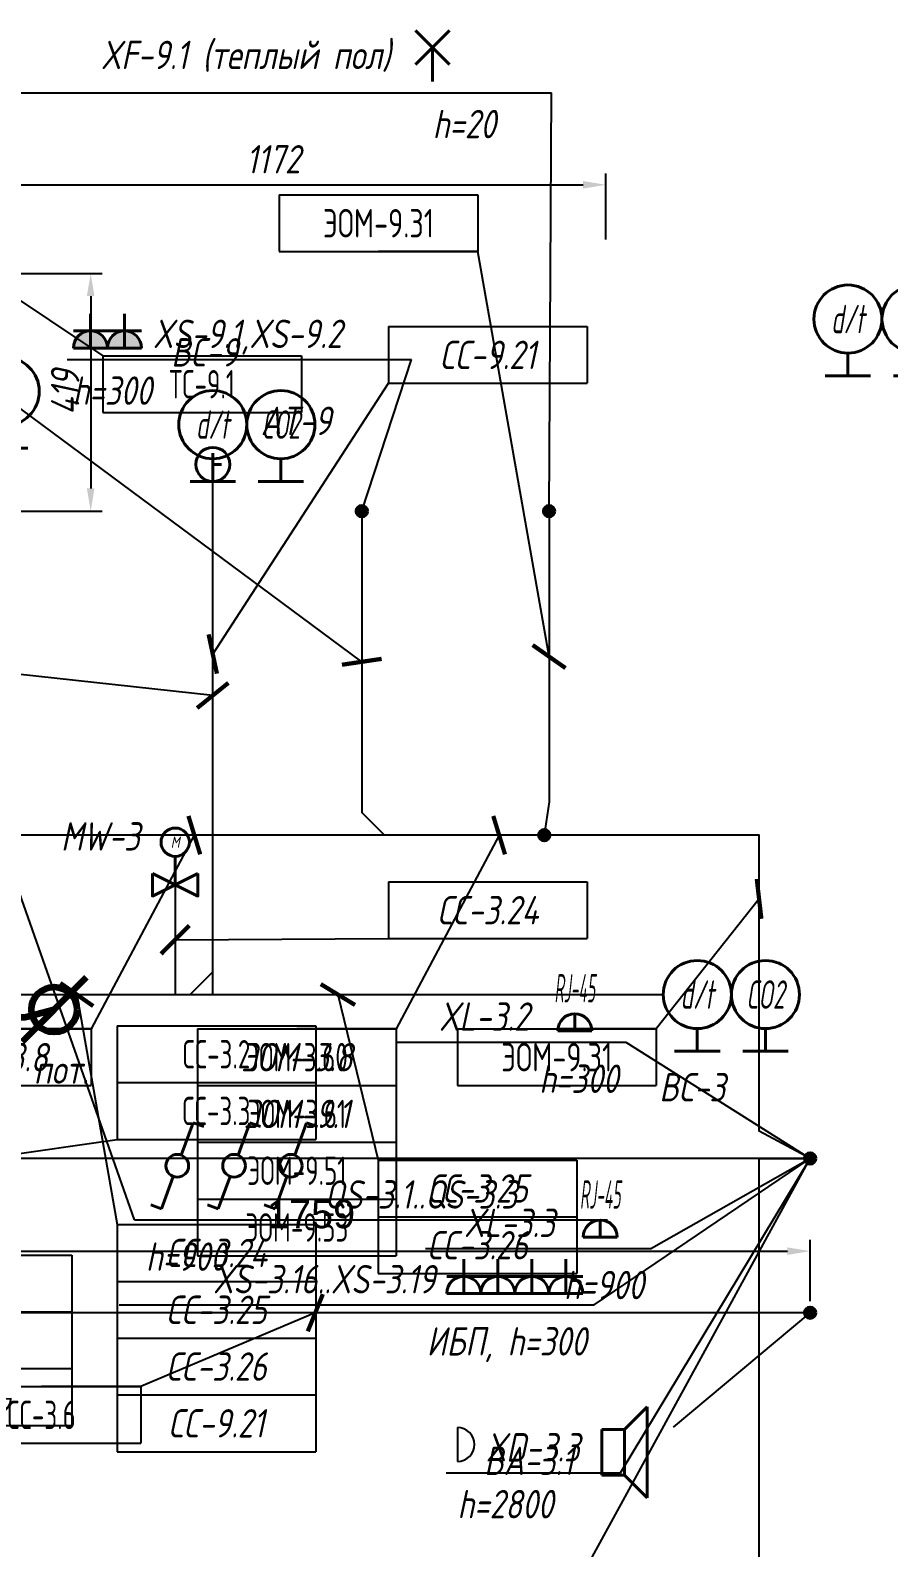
# Model space of a CAD drawing. Header units: millimetres. Extents: x -14566 to 16488, y -7315 to 17206.
# Drawn here: x 7417 to 8930, y 11954 to 14627 of the extents above; entities that cross this region are included whole.
import ezdxf
from ezdxf.enums import TextEntityAlignment as Align

# ---------------------------------------------------------------- set-up
doc = ezdxf.new("R2010")
doc.units = ezdxf.units.MM
doc.linetypes.add('DASHED', pattern=[19.05, 12.7, -6.35])
for name, color, linetype in [('02 Розетки', 7, 'Continuous'), ('03 Стационарное ЭО', 7, 'Continuous'), ('04 Освещение', 7, 'Continuous'), ('05 Слаботочка', 7, 'Continuous'), ('06 Авт-ка климата', 7, 'Continuous'), ('07 Авт-ка общая', 7, 'Continuous'), ('08 Пож. и техн. сигн.', 7, 'Continuous'), ('09 ДСУП', 7, 'Continuous'), ('10 Привязка', 7, 'Continuous'), ('12 Трассы и коробки 220', 7, 'Continuous'), ('14 Лотки', 7, 'Continuous')]:
    doc.layers.add(name, color=color, linetype=linetype)
doc.styles.add('GOST typeA', font='')
doc.styles.get("Standard").update_dxf_attribs({"font": 'arial.ttf'})
doc.styles.add('ГОСТ-ISOCPEUR', font='isocpeui.ttf', dxfattribs={"width": 0.8})
doc.styles.get('GOST typeA').set_extended_font_data('GOST type A')
doc.linetypes.add('220V_LINE', pattern='A,0.2,-0.05,["~220V",Standard,S=0.1,R=0,X=0,Y=-0.05],-0.4,0.1', length=0.75)
doc.dimstyles.new('ISO-25', dxfattribs={"dimtxt": 2.5, "dimasz": 2.5, "dimexe": 1.25, "dimexo": 0.625, "dimtad": 1, "dimtxsty": 'Standard', "dimcen": 2.5, "dimadec": 0, "dimazin": 0, "dimtfac": 1, "dimtmove": 0, "dimatfit": 3, "dimfxl": 1, "dimarcsym": 0})

# ---------------------------------------------------------------- blocks, each defined once
blk = doc.blocks.new('датчик CO2')
at = {"color": 0, "lineweight": -2}
for p, q in [((0, 2), (0, 0)), ((-2, 0), (2, 0))]:
    blk.add_line(p, q, dxfattribs=at)
blk.add_circle((0, 5), 3, dxfattribs=at)
at = {"color": 0, "lineweight": -2, "style": 'ГОСТ-ISOCPEUR', "width": 0.6}
blk.add_text('CO2', height=2.5, rotation=360, dxfattribs=at).set_placement((-0.01, 5), align=Align.MIDDLE_CENTER)
blk = doc.blocks.new('вентиль с электроприводом')
at = {"color": 0, "linetype": 'DASHED', "lineweight": -2}
blk.add_line((0, 2.5), (0, 0), dxfattribs=at)
at = {"color": 0, "lineweight": -2}
for points in [[(-2, 1), (-2, -1), (0, 0), (-2, 1)], [(2, 1), (2, -1), (0, 0), (2, 1)]]:
    blk.add_lwpolyline(points, dxfattribs=at)
blk.add_circle((0, 3.75), 1.25, dxfattribs=at)
at = {"color": 0, "lineweight": -2, "style": 'ГОСТ-ISOCPEUR', "width": 0.8}
blk.add_text('M', height=1, rotation=360, dxfattribs=at).set_placement((0, 3.75), align=Align.MIDDLE_CENTER)
blk = doc.blocks.new('стац. точка')
at = {"color": 0, "lineweight": -2}
for p, q in [((-1.5, 1.5), (1.5, -1.5)), ((1.5, 1.5), (-1.5, -1.5)), ((0, 0), (0, -3))]:
    blk.add_line(p, q, dxfattribs=at)
blk = doc.blocks.new('розетка скрытая трехполюсная')
at = {"color": 0, "lineweight": -2}
for p, q in [((0, 0), (0, 3)), ((-1.5, 1.5), (1.5, 1.5)), ((-1.5, 0), (1.5, 0))]:
    blk.add_line(p, q, dxfattribs=at)
blk.add_arc((0, 0), 1.5, 0, 180, dxfattribs=at)
blk = doc.blocks.new('розетка скрытая трехполюсная IP54')
at = {"lineweight": -2}
h = blk.add_hatch(color=0, dxfattribs=at)
h.paths.add_polyline_path([(0, 0), (0, 1.5, 0.414214), (-1.5, 0)])
h.paths.add_polyline_path([(1.5, 0, 0.414214), (0, 1.5), (0, 0)])
at = {"color": 0, "lineweight": -2}
for p, q in [((0, 0), (0, 3)), ((-1.5, 1.5), (1.5, 1.5)), ((-1.5, 0), (1.5, 0))]:
    blk.add_line(p, q, dxfattribs=at)
blk.add_arc((0, 0), 1.5, 0, 180, dxfattribs=at)
blk = doc.blocks.new('громкоговоритель')
at = {"color": 0, "lineweight": -2}
for p, q in [((2, 2), (4, 4)), ((4, 4), (4, -4)), ((0, -2), (0, 2)), ((0, 2), (2, 2)), ((2, 2), (2, -2)), ((2, -2), (0, -2)), ((2, -2), (4, -4))]:
    blk.add_line(p, q, dxfattribs=at)
blk = doc.blocks.new('розетка RJ-45')
at = {"color": 0, "lineweight": -2}
for p, q in [((0, 0), (0, 1.5)), ((-1.5, 0), (1.5, 0))]:
    blk.add_line(p, q, dxfattribs=at)
blk.add_arc((0, 0), 1.5, 0, 180, dxfattribs=at)
at = {"color": 0, "lineweight": -2, "style": 'ГОСТ-ISOCPEUR', "width": 0.4}
blk.add_text('RJ-45', height=2.5, dxfattribs=at).set_placement((0, 2.5), align=Align.CENTER)
blk = doc.blocks.new('кнопка жалюзи')
at = {"color": 0, "lineweight": -2}
for p, q in [((0.35, 0.94), (1.39, 3.78)), ((1.39, 3.78), (2.34, 3.45)), ((-1.39, -3.78), (-0.35, -0.94)), ((-2.34, -3.45), (-1.39, -3.78))]:
    blk.add_line(p, q, dxfattribs=at)
blk.add_circle((0, 0), 1, dxfattribs=at)
blk = doc.blocks.new('коробка коммутационная')
at = {"color": 0}
blk.add_line((0, 3), (0, 0), dxfattribs=at)
blk.add_arc((0, 1.5), 1.5, 270, 90, dxfattribs=at)
blk = doc.blocks.new('*T124')
at = {"layer": '02 Розетки', "color": 0, "lineweight": -2}
for p, q in [((0, 0), (350, 0)), ((0, 0), (0, -200)), ((350, 0), (350, -200)), ((0, -100), (350, -100)), ((0, -200), (350, -200))]:
    blk.add_line(p, q, dxfattribs=at)
at = {"layer": '02 Розетки', "color": 0, "char_height": 50, "width": 330, "attachment_point": 5, "style": 'ГОСТ-ISOCPEUR'}
for s, insert in [('{ЭОМ-3.8}', (175, -50)), ('{ЭОМ-9.1}', (175, -150))]:
    blk.add_mtext(s, dxfattribs=dict(at, insert=insert))
blk = doc.blocks.new('*T125')
at = {"layer": '02 Розетки', "color": 0, "lineweight": -2}
for p, q in [((0, 0), (350, 0)), ((0, 0), (0, -100)), ((350, 0), (350, -100)), ((0, -100), (350, -100))]:
    blk.add_line(p, q, dxfattribs=at)
at = {"layer": '02 Розетки', "color": 0, "insert": (175, -50), "char_height": 50, "width": 330, "attachment_point": 5, "style": 'ГОСТ-ISOCPEUR'}
blk.add_mtext('{ЭОМ-3.8}', dxfattribs=at)
blk = doc.blocks.new('*T127')
at = {"layer": '03 Стационарное ЭО', "color": 0, "lineweight": -2}
for p, q in [((0, 0), (350, 0)), ((0, 0), (0, -100)), ((350, 0), (350, -100)), ((0, -100), (350, -100))]:
    blk.add_line(p, q, dxfattribs=at)
at = {"layer": '03 Стационарное ЭО', "color": 0, "insert": (175, -50), "char_height": 50, "width": 330, "attachment_point": 5, "style": 'GOST typeA'}
blk.add_mtext('{\\W0.9;ЭОМ-9.31}', dxfattribs=at)
blk = doc.blocks.new('*T168')
at = {"layer": '03 Стационарное ЭО', "color": 0, "lineweight": -2}
for p, q in [((0, 0), (350, 0)), ((0, 0), (0, -100)), ((350, 0), (350, -100)), ((0, -100), (350, -100))]:
    blk.add_line(p, q, dxfattribs=at)
at = {"layer": '03 Стационарное ЭО', "color": 0, "insert": (175, -50), "char_height": 50, "width": 330, "attachment_point": 5, "style": 'GOST typeA'}
blk.add_mtext('{\\W0.9;ЭОМ-9.31}', dxfattribs=at)
blk = doc.blocks.new('*T192')
at = {"layer": '04 Освещение', "color": 0, "lineweight": -2}
for p, q in [((0, 0), (350, 0)), ((0, 0), (0, -400)), ((350, 0), (350, -400)), ((0, -100), (350, -100)), ((0, -200), (350, -200)), ((0, -300), (350, -300)), ((0, -400), (350, -400))]:
    blk.add_line(p, q, dxfattribs=at)
at = {"layer": '04 Освещение', "color": 0, "char_height": 50, "width": 330, "attachment_point": 5, "style": 'GOST typeA'}
for s, insert in [('{\\W0.8;ЭОМ-3.60}', (175, -50)), ('{\\W0.8;ЭОМ-3.61}', (175, -150)), ('{\\W0.8;ЭОМ-9.51}', (175, -250)), ('{\\W0.8;ЭОМ-9.53}', (175, -350))]:
    blk.add_mtext(s, dxfattribs=dict(at, insert=insert))
blk = doc.blocks.new('датчик температуры')
at = {"color": 0, "lineweight": -2}
for p, q in [((0, 2), (0, 0)), ((-2, 0), (2, 0))]:
    blk.add_line(p, q, dxfattribs=at)
blk.add_circle((0, 5), 3, dxfattribs=at)
at = {"color": 0, "lineweight": -2, "style": 'ГОСТ-ISOCPEUR', "width": 0.6}
blk.add_text('T', height=2.5, rotation=360, dxfattribs=at).set_placement((-0.01, 5), align=Align.MIDDLE_CENTER)
blk = doc.blocks.new('часы')
at = {"color": 0, "lineweight": -2}
for q in [(9893.5, 982.52), (9894.25, 981.52)]:
    blk.add_line((9893.5, 981.52), q, dxfattribs=at)
blk.add_circle((9893.5, 981.52), 1.5, dxfattribs=at)
blk = doc.blocks.new('датчик температуры и влажности')
at = {"color": 0, "lineweight": -2}
for p, q in [((0, 2), (0, 0)), ((-2, 0), (2, 0))]:
    blk.add_line(p, q, dxfattribs=at)
blk.add_circle((0, 5), 3, dxfattribs=at)
at = {"color": 0, "lineweight": -2, "style": 'ГОСТ-ISOCPEUR', "width": 0.6}
blk.add_text('d/t', height=2.5, rotation=360, dxfattribs=at).set_placement((-0.01, 5), align=Align.MIDDLE_CENTER)
blk = doc.blocks.new('*T277')
at = {"layer": '06 Авт-ка климата', "color": 0, "lineweight": -2}
for p, q in [((0, 0), (350, 0)), ((0, 0), (0, -400)), ((350, 0), (350, -400)), ((0, -100), (350, -100)), ((0, -200), (350, -200)), ((0, -300), (350, -300)), ((0, -400), (350, -400))]:
    blk.add_line(p, q, dxfattribs=at)
at = {"layer": '06 Авт-ка климата', "color": 0, "char_height": 50, "width": 330, "attachment_point": 5, "style": 'ГОСТ-ISOCPEUR'}
for s, insert in [('{СС-3.24}', (175, -50)), ('{СС-3.25}', (175, -150)), ('{СС-3.26}', (175, -250)), ('{СС-9.21}', (175, -350))]:
    blk.add_mtext(s, dxfattribs=dict(at, insert=insert))
blk = doc.blocks.new('*T287')
at = {"layer": '06 Авт-ка климата', "color": 0, "lineweight": -2}
for p, q in [((0, 0), (350, 0)), ((0, 0), (0, -100)), ((350, 0), (350, -100)), ((0, -100), (350, -100))]:
    blk.add_line(p, q, dxfattribs=at)
at = {"layer": '06 Авт-ка климата', "color": 0, "insert": (175, -50), "char_height": 50, "width": 330, "attachment_point": 5, "style": 'ГОСТ-ISOCPEUR'}
blk.add_mtext('{СС-9.21}', dxfattribs=at)
blk = doc.blocks.new('*T303')
at = {"layer": '06 Авт-ка климата', "color": 0, "lineweight": -2}
for p, q in [((0, 0), (350, 0)), ((0, 0), (0, -200)), ((350, 0), (350, -200)), ((0, -100), (350, -100)), ((0, -200), (350, -200))]:
    blk.add_line(p, q, dxfattribs=at)
at = {"layer": '06 Авт-ка климата', "color": 0, "char_height": 50, "width": 330, "attachment_point": 5, "style": 'ГОСТ-ISOCPEUR'}
for s, insert in [('{СС-3.25}', (175, -50)), ('{СС-3.26}', (175, -150))]:
    blk.add_mtext(s, dxfattribs=dict(at, insert=insert))
blk = doc.blocks.new('*T341')
at = {"layer": '05 Слаботочка', "color": 0, "lineweight": -2}
for p, q in [((0, 0), (350, 0)), ((0, 0), (0, -200)), ((350, 0), (350, -200)), ((0, -100), (350, -100)), ((0, -200), (350, -200))]:
    blk.add_line(p, q, dxfattribs=at)
at = {"layer": '05 Слаботочка', "color": 0, "char_height": 50, "width": 330, "attachment_point": 5, "style": 'GOST typeA'}
for s, insert in [('{\\W0.8;СС-3.2}', (175, -50)), ('{\\W0.8;СС-3.3}', (175, -150))]:
    blk.add_mtext(s, dxfattribs=dict(at, insert=insert))
blk = doc.blocks.new('*T347')
at = {"layer": '05 Слаботочка', "color": 0, "lineweight": -2}
for p, q in [((0, 0), (350, 0)), ((0, 0), (0, -100)), ((350, 0), (350, -100)), ((0, -100), (350, -100))]:
    blk.add_line(p, q, dxfattribs=at)
at = {"layer": '05 Слаботочка', "color": 0, "insert": (175, -50), "char_height": 50, "width": 330, "attachment_point": 5, "style": 'GOST typeA'}
blk.add_mtext('{\\W0.8;СС-3.6}', dxfattribs=at)
blk = doc.blocks.new('*T391')
at = {"layer": '07 Авт-ка общая', "color": 0, "lineweight": -2}
for p, q in [((0, 0), (350, 0)), ((0, 0), (0, -300)), ((350, 0), (350, -300)), ((0, -100), (350, -100)), ((0, -200), (350, -200)), ((0, -300), (350, -300))]:
    blk.add_line(p, q, dxfattribs=at)
at = {"layer": '07 Авт-ка общая', "color": 0, "char_height": 50, "width": 330, "attachment_point": 5, "style": 'GOST typeA'}
for s, insert in [('{\\W0.8;СС-3.43}', (175, -50)), ('{\\W0.8;СС-3.46}', (175, -150)), ('{\\W0.8;СС-3.49}', (175, -250))]:
    blk.add_mtext(s, dxfattribs=dict(at, insert=insert))
blk = doc.blocks.new('*T413')
at = {"layer": '08 Пож. и техн. сигн.', "color": 0, "lineweight": -2}
for p, q in [((0, 0), (350, 0)), ((0, 0), (0, -100)), ((350, 0), (350, -100)), ((0, -100), (350, -100))]:
    blk.add_line(p, q, dxfattribs=at)
at = {"layer": '08 Пож. и техн. сигн.', "color": 0, "insert": (175, -50), "char_height": 50, "width": 330, "attachment_point": 5, "style": 'GOST typeA'}
blk.add_mtext('{\\W0.8;ТС-9.1}', dxfattribs=at)
blk = doc.blocks.new('*D490')
at = {"layer": '14 Лотки', "color": 0, "lineweight": -2}
for p, q in [((7032.4, 12388.6), (7032.4, 12496.6)), ((8791.2, 12388.6), (8791.2, 12496.6)), ((7072.4, 12476.6), (8751.2, 12476.6))]:
    blk.add_line(p, q, dxfattribs=at)
at = {"layer": '14 Лотки', "color": 0}
for points in [[(7072.4, 12483.2), (7072.4, 12469.9), (7032.4, 12476.6)], [(8751.2, 12469.9), (8751.2, 12483.2), (8791.2, 12476.6)]]:
    blk.add_solid(points, dxfattribs=at)
at = {"layer": 'Defpoints', "color": 0, "transparency": 16777216}
for p in [(8791.2, 12476.6), (7032.4, 12388.6), (8791.2, 12388.6)]:
    blk.add_point(p, dxfattribs=at)
at = {"layer": '14 Лотки', "color": 0, "insert": (7911.8, 12541.6), "char_height": 50, "attachment_point": 5}
blk.add_mtext('1759', dxfattribs=at)
blk = doc.blocks.new('*T496')
at = {"layer": '06 Авт-ка климата', "color": 0, "lineweight": -2}
for p, q in [((0, 0), (350, 0)), ((0, 0), (0, -100)), ((350, 0), (350, -100)), ((0, -100), (350, -100))]:
    blk.add_line(p, q, dxfattribs=at)
at = {"layer": '06 Авт-ка климата', "color": 0, "insert": (175, -50), "char_height": 50, "width": 330, "attachment_point": 5, "style": 'ГОСТ-ISOCPEUR'}
blk.add_mtext('{СС-3.24}', dxfattribs=at)
blk = doc.blocks.new('*D513')
at = {"layer": '04 Освещение', "color": 0, "lineweight": -2, "transparency": 16777216}
for p, q in [((7389.4, 14199), (7543.5, 14199)), ((7523.5, 14159), (7523.5, 13820.1)), ((7389.4, 13780.1), (7543.5, 13780.1))]:
    blk.add_line(p, q, dxfattribs=at)
at = {"layer": '04 Освещение', "color": 0, "transparency": 16777216}
for points in [[(7530.1, 14159), (7516.8, 14159), (7523.5, 14199)], [(7516.8, 13820.1), (7530.1, 13820.1), (7523.5, 13780.1)]]:
    blk.add_solid(points, dxfattribs=at)
at = {"layer": 'Defpoints', "color": 0, "transparency": 16777216}
for p in [(7389.4, 14199), (7389.4, 13780.1), (7523.5, 13780.1)]:
    blk.add_point(p, dxfattribs=at)
at = {"layer": '04 Освещение', "color": 0, "transparency": 16777216, "insert": (7478.5, 13989.6), "char_height": 50, "attachment_point": 5, "rotation": 90, "style": 'ГОСТ-ISOCPEUR'}
blk.add_mtext('419', dxfattribs=at)
blk = doc.blocks.new('*D514')
at = {"layer": '04 Освещение', "color": 0, "lineweight": -2, "transparency": 16777216}
for p, q in [((7259.4, 14259), (7259.4, 14375.1)), ((7299.4, 14355.1), (8391.2, 14355.1)), ((8431.2, 14259), (8431.2, 14375.1))]:
    blk.add_line(p, q, dxfattribs=at)
at = {"layer": '04 Освещение', "color": 0, "transparency": 16777216}
for points in [[(7299.4, 14361.8), (7299.4, 14348.4), (7259.4, 14355.1)], [(8391.2, 14348.4), (8391.2, 14361.8), (8431.2, 14355.1)]]:
    blk.add_solid(points, dxfattribs=at)
at = {"layer": 'Defpoints', "color": 0, "transparency": 16777216}
for p in [(8431.2, 14355.1), (7259.4, 14259), (8431.2, 14259)]:
    blk.add_point(p, dxfattribs=at)
at = {"layer": '04 Освещение', "color": 0, "transparency": 16777216, "insert": (7845.3, 14400.1), "char_height": 50, "attachment_point": 5, "style": 'ГОСТ-ISOCPEUR'}
blk.add_mtext('1172', dxfattribs=at)
blk = doc.blocks.new('клемма')
at = {"layer": '09 ДСУП', "color": 0, "lineweight": -2}
blk.add_line((56.6, 56.6), (-56.6, -56.6), dxfattribs=at)
blk.add_circle((0, 0), 40, dxfattribs=at)

msp = doc.modelspace()

# ---------------------------------------------------------------- hatches: boundary and pattern name
at = {"layer": '02 Розетки'}
msp.add_hatch(color=256, dxfattribs=at).paths.add_polyline_path([(7991.2, 13780.1, 1), (8011.2, 13780.1, 1)])
at = {"layer": '03 Стационарное ЭО'}
msp.add_hatch(color=256, dxfattribs=at).paths.add_polyline_path([(8321.2, 13780.1, 1), (8341.2, 13780.1, 1)])
at = {"layer": '05 Слаботочка'}
msp.add_hatch(color=256, dxfattribs=at).paths.add_polyline_path([(8781.2, 12368.1, 1), (8801.2, 12368.1, 1)])
at = {"layer": '10 Привязка'}
msp.add_hatch(color=256, dxfattribs=at).paths.add_polyline_path([(8781.2, 12639.9, 1), (8801.2, 12639.9, 1)])
at = {"layer": '12 Трассы и коробки 220'}
msp.add_hatch(color=256, dxfattribs=at).paths.add_polyline_path([(8312.8, 13209.4, 1), (8332.8, 13209.4, 1)])

# ---------------------------------------------------------------- linework, layer by layer
at = {"layer": '02 Розетки'}
for p, q in [((7482.1, 14047.6), (8088.9, 14047.6)), ((8001.2, 13780.1), (8088.9, 14047.6)), ((8365.4, 11861.3), (8791.2, 12639.9)), ((8410.8, 12382.2), (8791.2, 12639.9)), ((7573.9, 12382.2), (8410.8, 12382.2))]:
    msp.add_line(p, q, dxfattribs=at)
at = {"layer": '02 Розетки', "linetype": '220V_LINE', "ltscale": 200, "flags": 128}
msp.add_lwpolyline([(8001.2, 13780.1), (8001.2, 13249.4), (8041.2, 13209.4)], dxfattribs=at)
at = {"layer": '02 Розетки', "lineweight": 40}
msp.add_circle((8001.2, 13780.1), 10, dxfattribs=at)
at = {"layer": '03 Стационарное ЭО', "color": 7}
for p in [(7371.3, 14517.2), (8331.2, 13780.1)]:
    msp.add_line(p, (8335.6, 14517.2), dxfattribs=at)
at = {"layer": '03 Стационарное ЭО', "color": 7, "linetype": '220V_LINE', "ltscale": 200, "flags": 128}
msp.add_lwpolyline([(8331.2, 13780.1), (8331.2, 13268), (8322.8, 13209.4)], dxfattribs=at)
at = {"layer": '03 Стационарное ЭО', "lineweight": 40}
msp.add_circle((8331.2, 13780.1), 10, dxfattribs=at)
at = {"layer": '05 Слаботочка'}
for p, q in [((8062.3, 12844.8), (8466.5, 12844.8)), ((8466.5, 12844.8), (8791.2, 12639.9)), ((8791.2, 12639.9), (8511.4, 12481.4)), ((8113.3, 12481.4), (8511.4, 12481.4)), ((8550.7, 12166.4), (8791.2, 12368.1))]:
    msp.add_line(p, q, dxfattribs=at)
for points in [[(7007.4, 12888.6), (7047.4, 12928.6), (7738.6, 12928.6), (7738.6, 13832.6)], [(8791.2, 12639.9), (7047.4, 12639.9), (7007.4, 12599.9)], [(8791.2, 12368.1), (7047.4, 12368.1), (7007.4, 12328.1)]]:
    msp.add_lwpolyline(points, dxfattribs=at)
at = {"layer": '05 Слаботочка', "lineweight": 40}
msp.add_circle((8791.2, 12368.1), 10, dxfattribs=at)
at = {"layer": '06 Авт-ка климата'}
for p, q in [((7738.6, 12968.6), (7738.6, 13832.6)), ((7672.4, 13122), (7672.4, 12928.6)), ((7738.6, 12968.6), (7698.6, 12928.6))]:
    msp.add_line(p, q, dxfattribs=at)
msp.add_lwpolyline([(7007.4, 12888.6), (7047.4, 12928.6), (8532.4, 12928.6)], dxfattribs=at)
at = {"layer": '07 Авт-ка общая'}
for q in [(7351.2, 13240.1), (8434.4, 12531.5)]:
    msp.add_line((7600.7, 12531.5), q, dxfattribs=at)
at = {"layer": '09 ДСУП', "color": 3, "lineweight": 100}
msp.add_lwpolyline([(7032.4, 12888.6), (7407.8, 12888.6), (7459.2, 12902.1)], dxfattribs=at)
at = {"layer": '10 Привязка', "lineweight": 40}
msp.add_circle((8791.2, 12639.9), 10, dxfattribs=at)
at = {"layer": '12 Трассы и коробки 220'}
for p, q in [((8456.9, 12086), (8791.2, 12639.9)), ((8149.6, 12086), (8456.9, 12086))]:
    msp.add_line(p, q, dxfattribs=at)
at = {"layer": '12 Трассы и коробки 220', "linetype": '220V_LINE', "ltscale": 200, "flags": 128}
for points in [[(8322.8, 13209.4), (8298.7, 13209.4), (7250.5, 13209.4), (7250.5, 13409.4), (7281.2, 13440.1)], [(8791.2, 12639.9), (8701.2, 12687.9), (8701.2, 13209.4), (8322.8, 13209.4), (8322.8, 13209.4)], [(8791.2, 11140.4), (8701.2, 11166.5), (8701.2, 12639.9), (8791.2, 12639.9)]]:
    msp.add_lwpolyline(points, dxfattribs=at)
at = {"layer": '12 Трассы и коробки 220', "lineweight": 40}
msp.add_circle((8322.8, 13209.4), 10, dxfattribs=at)

# ---------------------------------------------------------------- block references
for name, p in [('*T127', (7855.7, 14337.4)), ('*T287', (8048.4, 14105.5)), ('*T413', (7544.9, 14053.8)), ('*T496', (8048.4, 13127.2)), ('*T125', (7174.6, 12868.3)), ('*T341', (7570.1, 12873.5)), ('*T124', (7711.8, 12868.3)), ('*T192', (7711.8, 12868.3)), ('*T168', (8169.8, 12868.3)), ('*T303', (8030.2, 12637)), ('*T277', (7570.1, 12523.3)), ('*T391', (7140, 12469.7)), ('*T347', (7262, 12238.1))]:
    msp.add_blockref(name, p)
at = {"layer": '02 Розетки', "color": 1, "lineweight": 40, "xscale": 20, "yscale": 20, "zscale": 20}
for name, p in [('розетка скрытая трехполюсная IP54', (7523, 14067.6)), ('розетка скрытая трехполюсная IP54', (7583, 14067.6)), ('розетка скрытая трехполюсная', (8180.8, 12402.2)), ('розетка скрытая трехполюсная', (8240.8, 12402.2)), ('розетка скрытая трехполюсная', (8300.8, 12402.2)), ('розетка скрытая трехполюсная', (8360.8, 12402.2))]:
    msp.add_blockref(name, p, dxfattribs=at)
at = {"layer": '03 Стационарное ЭО', "color": 5, "lineweight": 40, "xscale": 20, "yscale": 20, "zscale": 20}
msp.add_blockref('стац. точка', (8126, 14597.2), dxfattribs=at)
at = {"layer": '05 Слаботочка', "color": 5, "lineweight": 40, "xscale": 20, "yscale": 20, "zscale": 20}
msp.add_blockref('часы', (-190131.3, -5767.8), dxfattribs=at)
at = {"layer": '05 Слаботочка', "color": 6, "lineweight": 40, "xscale": 20, "yscale": 20, "zscale": 20}
for p in [(8376.5, 12864.8), (8421.4, 12501.4)]:
    msp.add_blockref('розетка RJ-45', p, dxfattribs=at)
at = {"layer": '05 Слаботочка', "lineweight": 40, "xscale": 20, "yscale": 20, "zscale": 20}
msp.add_blockref('громкоговоритель', (8424.2, 12122.2), dxfattribs=at)
at = {"layer": '06 Авт-ка климата', "lineweight": 40, "xscale": 20, "yscale": 20, "zscale": 20}
for name, p in [('датчик температуры и влажности', (8857.8, 14018.6)), ('датчик CO2', (8977.8, 14018.6)), ('датчик температуры', (7372.9, 13891.1)), ('датчик температуры и влажности', (7738.6, 13832.6)), ('датчик CO2', (7858.6, 13832.6)), ('датчик температуры и влажности', (8592.4, 12828.6)), ('датчик CO2', (8712.4, 12828.6))]:
    msp.add_blockref(name, p, dxfattribs=at)
at = {"layer": '06 Авт-ка климата', "color": 2, "lineweight": 40, "xscale": 20, "yscale": 20, "zscale": 20}
msp.add_blockref('вентиль с электроприводом', (7672.4, 13122), dxfattribs=at)
at = {"layer": '07 Авт-ка общая', "lineweight": 40, "xscale": 20, "yscale": 20, "zscale": 20}
for p in [(7676.1, 12627), (7776.1, 12627), (7876.1, 12627)]:
    msp.add_blockref('кнопка жалюзи', p, dxfattribs=at)
at = {"layer": '09 ДСУП', "lineweight": 100}
msp.add_blockref('клемма', (7459.2, 12902.1), dxfattribs=at)
at = {"layer": '12 Трассы и коробки 220', "xscale": 20, "yscale": 20, "zscale": 20}
msp.add_blockref('коробка коммутационная', (8169.6, 12106), dxfattribs=at)

# ---------------------------------------------------------------- texts
at = {"layer": '02 Розетки', "linetype": 'Continuous', "style": 'ГОСТ-ISOCPEUR', "width": 0.8}
for s, p in [('XS-9.1,XS-9.2', (7633, 14067.6)), ('h=300', (7491.6, 13967.5))]:
    msp.add_text(s, height=50, dxfattribs=at).set_placement(p)
for s, p in [('XS-3.16..XS-3.19', (8130.8, 12402.2)), ('ИБП, h=300', (8397.5, 12292.7))]:
    msp.add_text(s, height=50, dxfattribs=at).set_placement(p, align=Align.RIGHT)
at = {"layer": '03 Стационарное ЭО', "color": 7, "linetype": 'Continuous', "style": 'ГОСТ-ISOCPEUR', "width": 0.8}
msp.add_text('XF-9.1 (теплый пол)', height=50, dxfattribs=at).set_placement((8052, 14558.9), align=Align.RIGHT)
msp.add_text('h=20', height=50, dxfattribs=at).set_placement((8126, 14437.1))
at = {"layer": '05 Слаботочка', "linetype": 'Continuous', "style": 'ГОСТ-ISOCPEUR', "width": 0.8}
for s, p in [('AT-9', (7947.4, 13914.3)), ('XL-3.2', (8296.5, 12864.8)), ('h=300', (8453.3, 12755.3)), ('XL-3.3', (8341.4, 12501.4)), ('h=900', (8498.2, 12391.9)), ('BA-3.1', (8374.2, 12082.2))]:
    msp.add_text(s, height=50, dxfattribs=at).set_placement(p, align=Align.RIGHT)
at = {"layer": '06 Авт-ка климата', "linetype": 'Continuous', "style": 'ГОСТ-ISOCPEUR', "width": 0.8}
for s, p in [('BС-9', (7783.1, 14035)), ('MW-3', (7610.2, 13182.2)), ('BС-3', (8641.8, 12740.4))]:
    msp.add_text(s, height=50, dxfattribs=at).set_placement(p, align=Align.RIGHT)
at = {"layer": '07 Авт-ка общая', "linetype": 'Continuous', "style": 'ГОСТ-ISOCPEUR', "width": 0.8}
for s, p in [('QS-3.1..QS-3.3', (7935.6, 12551.5)), ('h=900', (7620.7, 12441.9))]:
    msp.add_text(s, height=50, dxfattribs=at).set_placement(p)
at = {"layer": '09 ДСУП', "linetype": 'Continuous', "style": 'ГОСТ-ISOCPEUR', "width": 0.8}
msp.add_text('пот.', height=50, dxfattribs=at).set_placement((7423.4, 12771.5))
at = {"layer": '12 Трассы и коробки 220', "linetype": 'Continuous', "style": 'ГОСТ-ISOCPEUR', "width": 0.8}
for s, p in [('XD-3.3', (8219.6, 12106)), ('h=2800', (8169.6, 12005.9))]:
    msp.add_text(s, height=50, dxfattribs=at).set_placement(p)

# ---------------------------------------------------------------- dimensions: what is measured, and where the dimension line sits
at = {"layer": '04 Освещение', "color": 3}
dim = msp.add_linear_dim(base=(8431.2, 14355.1), p1=(7259.4, 14259), p2=(8431.2, 14259), dimstyle='ISO-25', override={"dimtxt": 50, "dimasz": 40, "dimexe": 20, "dimexo": 0, "dimgap": 20, "dimdec": 0, "dimtxsty": 'ГОСТ-ISOCPEUR'}, dxfattribs=at)
dim.commit()
dim.dimension.update_dxf_attribs({"geometry": '*D514', "text_midpoint": (7845.3, 14400.1)})
dim = msp.add_linear_dim(base=(7523.5, 13780.1), p1=(7389.4, 14199), p2=(7389.4, 13780.1), angle=90, dimstyle='ISO-25', override={"dimtxt": 50, "dimasz": 40, "dimexe": 20, "dimexo": 0, "dimgap": 20, "dimdec": 0, "dimtxsty": 'ГОСТ-ISOCPEUR'}, dxfattribs=at)
dim.commit()
dim.dimension.update_dxf_attribs({"geometry": '*D513', "text_midpoint": (7523.5, 13989.6), "dimtype": 160})
at = {"layer": '14 Лотки'}
dim = msp.add_linear_dim(base=(8791.2, 12476.6), p1=(7032.4, 12388.6), p2=(8791.2, 12388.6), dimstyle='ISO-25', override={"dimtxt": 50, "dimasz": 40, "dimexe": 20, "dimexo": 0, "dimgap": 40, "dimdec": 0}, dxfattribs=at)
dim.commit()
dim.dimension.update_dxf_attribs({"geometry": '*D490', "text_midpoint": (7911.8, 12541.6)})

# ---------------------------------------------------------------- leaders
at = {"layer": '02 Розетки'}
for points in [[(8001.2, 13514.8), (7366.7, 13985.2), (7191.7, 13985.2)], [(7706.1, 13209.4), (7524.6, 12868.3), (7349.6, 12868.3)], [(8243.2, 13209.4), (8061.8, 12868.3), (7886.8, 12868.3)]]:
    msp.add_leader(points, dimstyle='ISO-25', override={"dimasz": 50, "dimgap": 1, "dimtad": 0, "dimldrblk": 'ArchTick'}, dxfattribs=at)
at = {"layer": '03 Стационарное ЭО'}
for points in [[(8331.2, 13524), (8205.7, 14237.4), (8030.7, 14237.4)], [(8701.2, 13097.1), (8519.8, 12868.3), (8344.8, 12868.3)]]:
    msp.add_leader(points, dimstyle='ISO-25', override={"dimasz": 50, "dimgap": 1, "dimtad": 0, "dimldrblk": 'ArchTick'}, dxfattribs=at)
at = {"layer": '04 Освещение'}
msp.add_leader([(8243.2, 13209.4), (8061.8, 12868.3), (7886.8, 12868.3)], dimstyle='ISO-25', override={"dimasz": 50, "dimgap": 1, "dimtad": 0, "dimldrblk": 'ArchTick'}, dxfattribs=at)
at = {"layer": '05 Слаботочка'}
for points in [[(7738.6, 13455.5), (7048.4, 13530.5), (6858.2, 13530.5)], [(7335.4, 12639.9), (7570.1, 12673.5), (7745.1, 12673.5)], [(7919.3, 12368.1), (7612, 12238.1), (7437, 12238.1)]]:
    msp.add_leader(points, dimstyle='ISO-25', override={"dimasz": 50, "dimgap": 1, "dimtad": 0, "dimldrblk": 'ArchTick'}, dxfattribs=at)
at = {"layer": '06 Авт-ка климата'}
for points in [[(7738.6, 13528.5), (8048.4, 14005.5), (8223.4, 14005.5)], [(7672.4, 13025.3), (8048.4, 13027.2), (8223.4, 13027.2)], [(7499, 12928.6), (7570.1, 12523.3), (7745.1, 12523.3)], [(7959.1, 12928.6), (8030.2, 12637), (8205.2, 12637)]]:
    msp.add_leader(points, dimstyle='ISO-25', override={"dimasz": 50, "dimgap": 1, "dimtad": 0, "dimldrblk": 'ArchTick'}, dxfattribs=at)
at = {"layer": '08 Пож. и техн. сигн.'}
msp.add_leader([(7313.8, 14208.3), (7544.9, 14053.8), (7704.8, 14053.8)], dimstyle='ISO-25', override={"dimasz": 50, "dimgap": 1, "dimtad": 0, "dimldrblk": 'ArchTick'}, dxfattribs=at)

doc.saveas('drawing.dxf')
